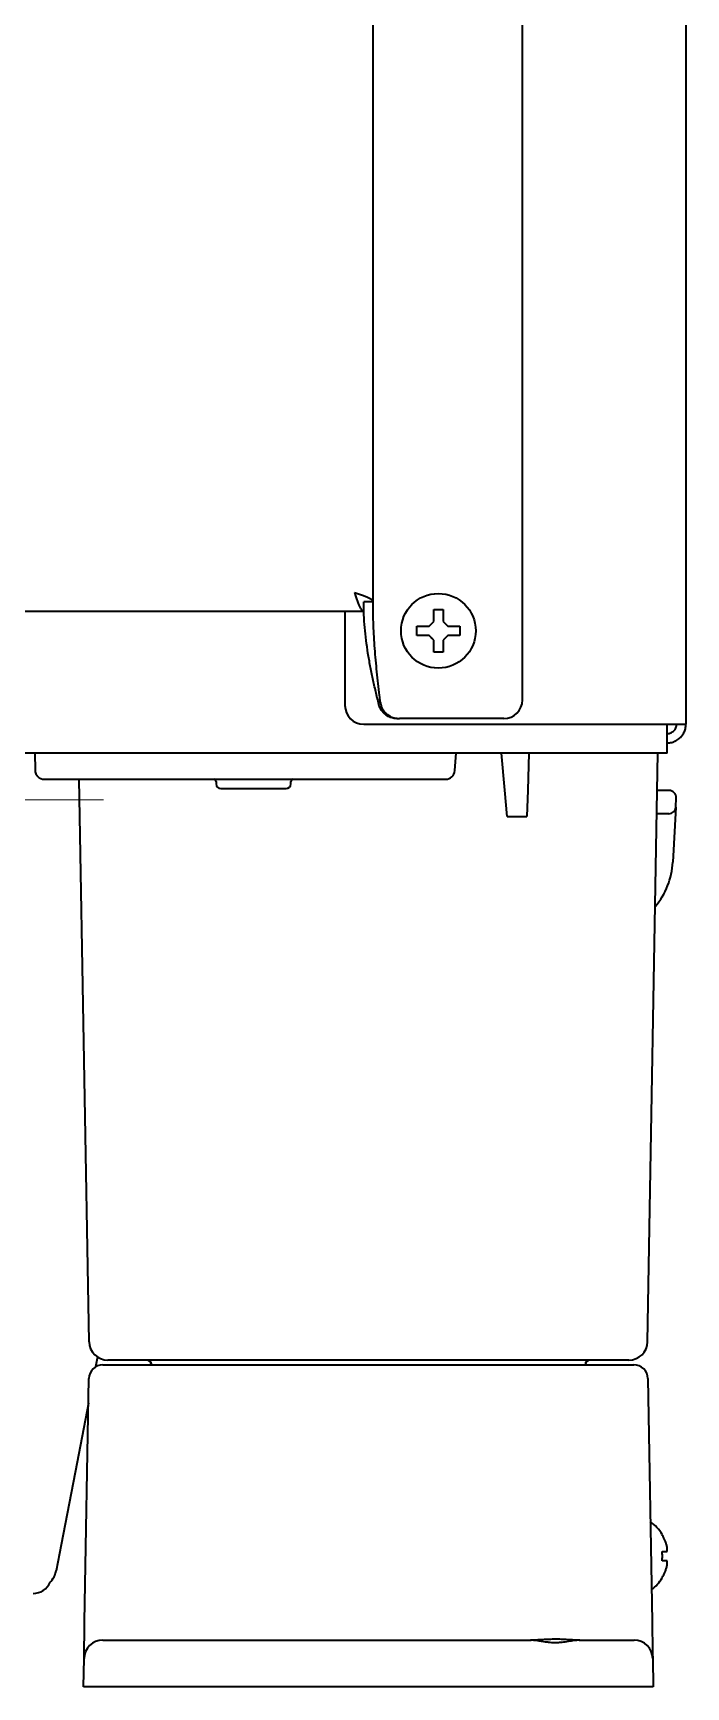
# Model space of a CAD drawing. Extents: x 5987 to 10491, y -672 to 3708.
# Drawn here: x 6788.7 to 6858.6, y 1270.8 to 1447.9 of the extents above; entities that cross this region are included whole.
import ezdxf

# ---------------------------------------------------------------- set-up
doc = ezdxf.new("R2010")
doc.units = 0
doc.header["$LTSCALE"] = 5
doc.layers.get('0').update_dxf_attribs({"linetype": 'CONTINUOUS', "lineweight": 0})
doc.layers.add('1', color=7, linetype='CONTINUOUS', true_color=0xffffff)

msp = doc.modelspace()

# ---------------------------------------------------------------- linework, layer by layer
at = {"color": 3}
msp.add_line((6696.2, 1365.82), (6796.2, 1365.82), dxfattribs=at)
at = {"layer": '1', "color": 7, "linetype": 'Continuous', "lineweight": 35}
for p, q in [((6858.57, 2393.35), (6858.57, 1373.93)), ((6825.07, 1387.03), (6825.07, 2388.68)), ((6841.07, 1376.53), (6841.07, 2386.03)), ((6825.07, 1387.03), (6824.07, 1387.03)), ((6824.07, 1386.03), (6824.07, 1387.03)), ((6520.07, 1386.03), (6824.07, 1386.03)), ((6822.07, 1386.03), (6822.07, 1375.93)), ((6829.77, 1383.93), (6829.77, 1384.43)), ((6829.77, 1383.43), (6829.77, 1383.93)), ((6834.37, 1384.43), (6834.37, 1383.93)), ((6834.37, 1383.93), (6834.37, 1383.43)), ((6827.67, 1374.53), (6827.89, 1374.53)), ((6839.07, 1374.53), (6827.89, 1374.53)), ((6824.07, 1373.93), (6856.57, 1373.93)), ((6856.57, 1372.83), (6856.57, 1373.93)), ((6856.57, 1373.93), (6858.57, 1373.93)), ((6856.57, 1370.83), (6856.57, 1372.83)), ((6856.57, 1370.83), (6000.57, 1370.83)), ((6788.85, 1370.83), (6788.88, 1369.01)), ((6833.84, 1368.96), (6833.97, 1370.83)), ((6839.19, 1366.87), (6838.84, 1370.83)), ((6841.77, 1370.83), (6841.63, 1366.87)), ((6854.47, 1307.79), (6855.57, 1370.83)), ((6789.88, 1368.03), (6790.88, 1368.03)), ((6790.88, 1368.03), (6831.84, 1368.03)), ((6794.67, 1307.79), (6793.62, 1368.03)), ((6808.27, 1367.78), (6808.27, 1367.53)), ((6816.27, 1367.53), (6816.27, 1367.78)), ((6831.84, 1368.03), (6832.84, 1368.03)), ((6808.77, 1367.03), (6815.77, 1367.03)), ((6839.44, 1364.03), (6839.19, 1366.87)), ((6841.63, 1366.87), (6841.54, 1364.03)), ((6856.78, 1366.83), (6855.5, 1366.83)), ((6857.48, 1365.04), (6857.53, 1366.04)), ((6839.44, 1364.03), (6841.54, 1364.03)), ((6856.73, 1364.33), (6855.46, 1364.33)), ((6857.48, 1365.04), (6857.17, 1359.15)), ((6795.56, 1306.17), (6795.35, 1305.1)), ((6798.67, 1305.83), (6796.67, 1305.83)), ((6850.47, 1305.83), (6798.67, 1305.83)), ((6852.47, 1305.83), (6850.47, 1305.83)), ((6794.19, 1277.79), (6794.65, 1303.85)), ((6796.15, 1305.33), (6798.65, 1305.33)), ((6798.65, 1305.33), (6850.5, 1305.33)), ((6801.33, 1305.33), (6801.33, 1305.33)), ((6847.81, 1305.33), (6847.81, 1305.33)), ((6850.5, 1305.33), (6853, 1305.33)), ((6854.5, 1303.85), (6854.95, 1277.79)), ((6794.6, 1301.22), (6793.38, 1294.88)), ((6793.38, 1294.88), (6791.68, 1286.06)), ((6791.68, 1286.06), (6791.14, 1283.27)), ((6856.02, 1287.13), (6856.05, 1287.13)), ((6856.05, 1282.53), (6856.02, 1282.53)), ((6796.13, 1275.83), (6798.13, 1275.83)), ((6798.13, 1275.83), (6842, 1275.83)), ((6847.15, 1275.83), (6851.02, 1275.83)), ((6851.02, 1275.83), (6853.02, 1275.83)), ((6794.07, 1270.83), (6794.13, 1273.86)), ((6855.02, 1273.86), (6855.07, 1270.83)), ((6798.07, 1270.83), (6794.07, 1270.83)), ((6851.07, 1270.83), (6798.07, 1270.83)), ((6855.07, 1270.83), (6851.07, 1270.83))]:
    msp.add_line(p, q, dxfattribs=at)
msp.add_circle((6832.07, 1383.93), 4, dxfattribs=at)
for centre, radius, start, end in [((6839.07, 1376.53), 2, 270, 0), ((6824.07, 1375.93), 2, 180, 270), ((6789.88, 1369.03), 1, 181, 270), ((6808.02, 1367.78), 0.25, 0, 90), ((6808.77, 1367.53), 0.5, 180, 270), ((6815.77, 1367.53), 0.5, 270, 0), ((6816.52, 1367.78), 0.25, 90, 180), ((6832.84, 1369.03), 1, 270, 356), ((6856.78, 1366.08), 0.75, 357, 90), ((6856.73, 1365.08), 0.75, 270, 357), ((6849.18, 1359.57), 8, 319.7329, 357), ((6796.67, 1307.83), 2, 181, 270), ((6852.47, 1307.83), 2, 270, 359), ((6800.83, 1305.33), 0.5, 1, 90), ((6800.87, 1305.33), 0.5, 0, 90), ((6848.27, 1305.33), 0.5, 90, 180), ((6848.31, 1305.33), 0.5, 90, 179), ((6796.15, 1303.83), 1.5, 90, 179), ((6853, 1303.83), 1.5, 1, 90), ((6851.95, 1284.63), 4.8, 31.5837, 54.15), ((6852.27, 1284.83), 3.78, 0.0035, 7.6041), ((6852.27, 1284.83), 3.78, 352.3959, 359.9965), ((6788.69, 1283.75), 2.5, 316.6472, 349.0889), ((6851.95, 1285.03), 4.8, 307.7467, 328.4186), ((6796.13, 1273.83), 2, 90, 179), ((6853.02, 1273.83), 2, 1, 90)]:
    msp.add_arc(centre, radius, start, end, dxfattribs=at)
msp.add_ellipse((6788.67, 1282.83), major_axis=(1.41, -1.41), ratio=0.999695, start_param=5.497939, end_param=6.658958, dxfattribs=at)
for points in [[(6823.07, 1388.03), (6823.1, 1387.95), (6823.14, 1387.8), (6823.22, 1387.58), (6823.29, 1387.36), (6823.36, 1387.16), (6823.43, 1386.96), (6823.5, 1386.78), (6823.57, 1386.61), (6823.64, 1386.46), (6823.72, 1386.33), (6823.79, 1386.22), (6823.86, 1386.13), (6823.93, 1386.07), (6824, 1386.03), (6824.05, 1386.03), (6824.07, 1386.03)], [(6823.07, 1388.03), (6823.15, 1388), (6823.3, 1387.95), (6823.52, 1387.88), (6823.73, 1387.81), (6823.94, 1387.74), (6824.14, 1387.67), (6824.32, 1387.6), (6824.49, 1387.53), (6824.64, 1387.45), (6824.77, 1387.38), (6824.88, 1387.31), (6824.96, 1387.24), (6825.03, 1387.17), (6825.06, 1387.1), (6825.07, 1387.05), (6825.07, 1387.03)], [(6831.57, 1384.93), (6831.57, 1384.98), (6831.57, 1385.09), (6831.57, 1385.25), (6831.57, 1385.41), (6831.57, 1385.56), (6831.57, 1385.72), (6831.57, 1385.87), (6831.57, 1386.04), (6831.57, 1386.16), (6831.57, 1386.23)], [(6831.57, 1386.23), (6831.74, 1386.23), (6832.07, 1386.23), (6832.41, 1386.23), (6832.57, 1386.23)], [(6831.07, 1383.43), (6831.02, 1383.43), (6830.91, 1383.43), (6830.75, 1383.43), (6830.59, 1383.43), (6830.43, 1383.43), (6830.28, 1383.43), (6830.13, 1383.43), (6829.96, 1383.43), (6829.84, 1383.43), (6829.77, 1383.43)], [(6831.07, 1384.43), (6831.1, 1384.45), (6831.14, 1384.5), (6831.22, 1384.57), (6831.29, 1384.64), (6831.36, 1384.71), (6831.43, 1384.78), (6831.5, 1384.85), (6831.55, 1384.9), (6831.57, 1384.93)], [(6831.57, 1382.93), (6831.55, 1382.95), (6831.5, 1383), (6831.42, 1383.08), (6831.35, 1383.15), (6831.28, 1383.22), (6831.21, 1383.29), (6831.14, 1383.36), (6831.1, 1383.4), (6831.07, 1383.43)], [(6832.57, 1384.93), (6832.6, 1384.9), (6832.65, 1384.85), (6832.72, 1384.78), (6832.8, 1384.7), (6832.87, 1384.63), (6832.93, 1384.56), (6833, 1384.5), (6833.05, 1384.45), (6833.07, 1384.43)], [(6833.07, 1383.43), (6833.05, 1383.4), (6833, 1383.35), (6832.93, 1383.28), (6832.86, 1383.21), (6832.79, 1383.14), (6832.72, 1383.07), (6832.64, 1383), (6832.6, 1382.95), (6832.57, 1382.93)], [(6833.07, 1384.43), (6833.13, 1384.43), (6833.24, 1384.43), (6833.4, 1384.43), (6833.56, 1384.43), (6833.71, 1384.43), (6833.86, 1384.43), (6834.02, 1384.43), (6834.19, 1384.43), (6834.31, 1384.43), (6834.37, 1384.43)], [(6832.57, 1381.63), (6832.41, 1381.63), (6832.07, 1381.63), (6831.74, 1381.63), (6831.57, 1381.63)], [(6832.57, 1382.93), (6832.57, 1382.87), (6832.57, 1382.76), (6832.57, 1382.6), (6832.57, 1382.44), (6832.57, 1382.29), (6832.57, 1382.14), (6832.57, 1381.98), (6832.57, 1381.81), (6832.57, 1381.69), (6832.57, 1381.63)], [(6856.57, 1371.93), (6856.65, 1371.93), (6856.81, 1371.94), (6857.05, 1371.98), (6857.28, 1372.05), (6857.5, 1372.15), (6857.71, 1372.28), (6857.9, 1372.43), (6858.07, 1372.6), (6858.22, 1372.79), (6858.35, 1372.99), (6858.45, 1373.22), (6858.52, 1373.45), (6858.56, 1373.68), (6858.57, 1373.85), (6858.57, 1373.93)], [(6856.57, 1285.83), (6856.55, 1285.88), (6856.53, 1285.99), (6856.47, 1286.15), (6856.42, 1286.31), (6856.36, 1286.46), (6856.29, 1286.62), (6856.22, 1286.77), (6856.13, 1286.94), (6856.06, 1287.06), (6856.02, 1287.13)], [(6856.57, 1284.33), (6856.55, 1284.33), (6856.53, 1284.33), (6856.47, 1284.33), (6856.42, 1284.33), (6856.36, 1284.33), (6856.29, 1284.33), (6856.22, 1284.33), (6856.13, 1284.33), (6856.06, 1284.33), (6856.02, 1284.33)], [(6856.57, 1285.33), (6856.57, 1285.35), (6856.58, 1285.4), (6856.58, 1285.47), (6856.58, 1285.54), (6856.58, 1285.61), (6856.58, 1285.68), (6856.58, 1285.75), (6856.57, 1285.8), (6856.57, 1285.83)], [(6856.57, 1283.83), (6856.57, 1283.85), (6856.58, 1283.9), (6856.58, 1283.98), (6856.58, 1284.05), (6856.58, 1284.12), (6856.58, 1284.19), (6856.58, 1284.26), (6856.57, 1284.3), (6856.57, 1284.33)]]:
    msp.add_open_spline(points, degree=3, dxfattribs=at)
for points, knots in [([(6825.7, 1376.04), (6825.58, 1376.5), (6825.47, 1376.95), (6825.26, 1377.87), (6825.15, 1378.33), (6824.95, 1379.24), (6824.86, 1379.7), (6824.69, 1380.62), (6824.6, 1381.07), (6824.46, 1381.99), (6824.39, 1382.45), (6824.28, 1383.36), (6824.23, 1383.82), (6824.15, 1384.74), (6824.12, 1385.19), (6824.08, 1386.11), (6824.07, 1386.57), (6824.07, 1387.03)], [0, 0, 0, 0, 0.125, 0.125, 0.25, 0.25, 0.375, 0.375, 0.5, 0.5, 0.625, 0.625, 0.75, 0.75, 0.875, 0.875, 1, 1, 1, 1]), ([(6825.85, 1376.28), (6825.82, 1376.53), (6825.69, 1377.61), (6825.48, 1379.53), (6825.25, 1382.03), (6825.11, 1384.53), (6825.07, 1386.19), (6825.07, 1387.03)], [0, 0, 0, 0, 0.069713, 0.302284, 0.534856, 0.767428, 1, 1, 1, 1]), ([(6832.57, 1386.23), (6832.57, 1386.02), (6832.57, 1385.81), (6832.57, 1385.49), (6832.57, 1385.38), (6832.57, 1385.15), (6832.57, 1385.04), (6832.57, 1384.93)], [0, 0, 0, 0, 0.5, 0.5, 0.75, 0.75, 1, 1, 1, 1]), ([(6829.77, 1384.43), (6829.98, 1384.43), (6830.19, 1384.43), (6830.51, 1384.43), (6830.62, 1384.43), (6830.84, 1384.43), (6830.96, 1384.43), (6831.07, 1384.43)], [0, 0, 0, 0, 0.5, 0.5, 0.75, 0.75, 1, 1, 1, 1]), ([(6834.37, 1383.43), (6834.17, 1383.43), (6833.96, 1383.43), (6833.64, 1383.43), (6833.53, 1383.43), (6833.3, 1383.43), (6833.19, 1383.43), (6833.07, 1383.43)], [0, 0, 0, 0, 0.5, 0.5, 0.75, 0.75, 1, 1, 1, 1]), ([(6831.57, 1381.63), (6831.57, 1381.83), (6831.57, 1382.04), (6831.57, 1382.36), (6831.57, 1382.47), (6831.57, 1382.7), (6831.57, 1382.81), (6831.57, 1382.93)], [0, 0, 0, 0, 0.5, 0.5, 0.75, 0.75, 1, 1, 1, 1]), ([(6825.85, 1376.28), (6825.86, 1376.22), (6825.88, 1376.1), (6825.91, 1375.98), (6825.95, 1375.86), (6825.97, 1375.81), (6826.02, 1375.7), (6826.04, 1375.64), (6826.07, 1375.59)], [0, 0, 0, 0, 0.25, 0.5, 0.5, 0.75, 0.75, 1, 1, 1, 1]), ([(6826.07, 1375.28), (6826.03, 1375.33), (6825.99, 1375.39), (6825.91, 1375.51), (6825.87, 1375.57), (6825.81, 1375.7), (6825.78, 1375.76), (6825.75, 1375.87), (6825.73, 1375.9), (6825.71, 1375.97), (6825.7, 1376), (6825.7, 1376.04)], [0, 0, 0, 0, 0.25, 0.25, 0.5, 0.5, 0.75, 0.75, 0.875, 0.875, 1, 1, 1, 1]), ([(6826.07, 1375.59), (6826.12, 1375.51), (6826.17, 1375.43), (6826.28, 1375.28), (6826.33, 1375.21), (6826.43, 1375.11), (6826.46, 1375.08), (6826.53, 1375.02), (6826.57, 1374.99), (6826.68, 1374.91), (6826.75, 1374.86), (6826.87, 1374.79), (6826.91, 1374.76), (6826.97, 1374.73), (6826.99, 1374.72), (6827.04, 1374.7), (6827.06, 1374.7), (6827.16, 1374.65), (6827.25, 1374.62), (6827.43, 1374.57), (6827.52, 1374.56), (6827.65, 1374.54), (6827.7, 1374.53), (6827.79, 1374.53), (6827.84, 1374.53), (6827.89, 1374.53)], [0, 0, 0, 0, 0.125, 0.125, 0.25, 0.25, 0.3125, 0.3125, 0.375, 0.375, 0.5, 0.5, 0.5625, 0.5625, 0.59375, 0.59375, 0.625, 0.625, 0.75, 0.75, 0.875, 0.875, 0.9375, 0.9375, 1, 1, 1, 1]), ([(6827.67, 1374.53), (6827.59, 1374.53), (6827.51, 1374.53), (6827.36, 1374.55), (6827.29, 1374.56), (6827.14, 1374.59), (6827.07, 1374.61), (6826.98, 1374.64), (6826.96, 1374.65), (6826.92, 1374.66), (6826.87, 1374.68), (6826.82, 1374.71), (6826.72, 1374.75), (6826.65, 1374.79), (6826.52, 1374.87), (6826.46, 1374.91), (6826.38, 1374.97), (6826.37, 1374.98), (6826.34, 1375.01), (6826.3, 1375.04), (6826.25, 1375.08), (6826.17, 1375.16), (6826.12, 1375.22), (6826.07, 1375.28)], [0, 0, 0, 0, 0.125, 0.125, 0.25, 0.25, 0.375, 0.375, 0.40625, 0.40625, 0.4375, 0.5, 0.5, 0.625, 0.625, 0.75, 0.75, 0.78125, 0.78125, 0.8125, 0.875, 0.875, 1, 1, 1, 1]), ([(6856.57, 1372.93), (6856.64, 1372.93), (6856.7, 1372.93), (6856.83, 1372.96), (6856.9, 1372.98), (6857.02, 1373.03), (6857.07, 1373.06), (6857.18, 1373.13), (6857.23, 1373.17), (6857.33, 1373.27), (6857.37, 1373.32), (6857.44, 1373.42), (6857.47, 1373.48), (6857.52, 1373.6), (6857.54, 1373.67), (6857.57, 1373.8), (6857.57, 1373.86), (6857.57, 1373.93)], [0, 0, 0, 0, 0.125, 0.125, 0.25, 0.25, 0.375, 0.375, 0.5, 0.5, 0.625, 0.625, 0.75, 0.75, 0.875, 0.875, 1, 1, 1, 1]), ([(6856.02, 1285.33), (6856.14, 1285.33), (6856.25, 1285.33), (6856.39, 1285.33), (6856.43, 1285.33), (6856.51, 1285.33), (6856.54, 1285.33), (6856.57, 1285.33)], [0, 0, 0, 0, 0.5, 0.5, 0.75, 0.75, 1, 1, 1, 1]), ([(6856.02, 1282.53), (6856.14, 1282.73), (6856.25, 1282.94), (6856.39, 1283.26), (6856.43, 1283.37), (6856.51, 1283.6), (6856.54, 1283.71), (6856.57, 1283.83)], [0, 0, 0, 0, 0.5, 0.5, 0.75, 0.75, 1, 1, 1, 1]), ([(6794.13, 1273.86), (6794.13, 1273.86), (6794.13, 1273.86), (6794.13, 1273.87), (6794.13, 1273.88), (6794.13, 1273.9), (6794.13, 1273.92), (6794.13, 1273.98), (6794.13, 1274.01), (6794.13, 1274.07), (6794.13, 1274.11), (6794.13, 1274.14), (6794.13, 1274.17), (6794.13, 1274.18), (6794.13, 1274.25), (6794.13, 1274.31), (6794.14, 1274.44), (6794.14, 1274.51), (6794.14, 1274.74), (6794.14, 1274.9), (6794.15, 1275.14), (6794.15, 1275.18), (6794.15, 1275.28), (6794.15, 1275.43), (6794.16, 1275.58), (6794.16, 1275.9), (6794.17, 1276.12), (6794.17, 1276.41), (6794.17, 1276.47), (6794.17, 1276.59), (6794.18, 1276.76), (6794.18, 1276.94), (6794.18, 1277.18), (6794.19, 1277.3), (6794.19, 1277.49), (6794.19, 1277.58), (6794.19, 1277.68), (6794.19, 1277.73), (6794.19, 1277.76), (6794.19, 1277.78), (6794.19, 1277.79)], [0, 0, 0, 0, 0.027789, 0.027789, 0.059151, 0.059151, 0.121874, 0.121874, 0.184598, 0.184598, 0.215959, 0.23164, 0.23164, 0.247321, 0.247321, 0.310044, 0.310044, 0.372767, 0.372767, 0.498214, 0.498214, 0.529576, 0.529576, 0.560937, 0.62366, 0.62366, 0.749107, 0.749107, 0.780469, 0.780469, 0.81183, 0.874553, 0.874553, 0.937277, 0.937277, 0.968638, 0.984319, 0.99216, 0.99216, 1, 1, 1, 1]), ([(6854.95, 1277.79), (6854.95, 1277.78), (6854.95, 1277.76), (6854.95, 1277.73), (6854.95, 1277.68), (6854.96, 1277.58), (6854.96, 1277.36), (6854.96, 1277.18), (6854.97, 1276.82), (6854.97, 1276.59), (6854.98, 1275.9), (6854.99, 1275.47), (6855, 1275.08), (6855, 1275.05), (6855, 1275.01), (6855, 1274.98), (6855, 1274.92), (6855, 1274.79), (6855.01, 1274.66), (6855.01, 1274.44), (6855.01, 1274.31), (6855.01, 1274.18), (6855.01, 1274.17), (6855.01, 1274.14), (6855.02, 1274.11), (6855.02, 1274.07), (6855.02, 1274.01), (6855.02, 1273.98), (6855.02, 1273.92), (6855.02, 1273.9), (6855.02, 1273.87), (6855.02, 1273.86), (6855.02, 1273.86)], [0, 0, 0, 0, 0.007834, 0.007834, 0.015669, 0.031338, 0.062676, 0.125352, 0.125352, 0.250703, 0.250703, 0.501407, 0.501407, 0.517076, 0.517076, 0.532745, 0.532745, 0.564083, 0.626759, 0.626759, 0.75211, 0.75211, 0.767779, 0.767779, 0.783448, 0.814786, 0.814786, 0.877462, 0.877462, 0.940138, 0.940138, 1, 1, 1, 1]), ([(6847.2, 1275.83), (6847.1, 1275.83), (6847, 1275.83), (6846.79, 1275.84), (6846.69, 1275.84), (6846.47, 1275.85), (6846.36, 1275.86), (6846.2, 1275.87), (6846.15, 1275.87), (6846.04, 1275.88), (6845.98, 1275.88), (6845.82, 1275.89), (6845.59, 1275.9), (6845.26, 1275.92), (6844.92, 1275.93), (6844.69, 1275.93), (6844.46, 1275.93), (6844.35, 1275.93), (6844.12, 1275.92), (6844.01, 1275.92), (6843.78, 1275.91), (6843.67, 1275.91), (6843.44, 1275.9), (6843.33, 1275.89), (6843.16, 1275.88), (6843.11, 1275.88), (6843, 1275.87), (6842.94, 1275.87), (6842.78, 1275.86), (6842.67, 1275.85), (6842.46, 1275.84), (6842.36, 1275.84), (6842.15, 1275.83), (6842.05, 1275.83), (6841.94, 1275.83)], [0, 0, 0, 0, 0.0625, 0.0625, 0.125, 0.125, 0.1875, 0.1875, 0.21875, 0.21875, 0.25, 0.25, 0.3125, 0.375, 0.4375, 0.5, 0.5, 0.5625, 0.5625, 0.625, 0.625, 0.6875, 0.6875, 0.75, 0.75, 0.78125, 0.78125, 0.8125, 0.8125, 0.875, 0.875, 0.9375, 0.9375, 1, 1, 1, 1]), ([(6847.15, 1275.83), (6847.06, 1275.83), (6846.97, 1275.82), (6846.82, 1275.81), (6846.77, 1275.81), (6846.68, 1275.79), (6846.63, 1275.79), (6846.48, 1275.77), (6846.37, 1275.75), (6846.17, 1275.72), (6846.06, 1275.7), (6845.85, 1275.67), (6845.74, 1275.65), (6845.51, 1275.62), (6845.4, 1275.6), (6845.26, 1275.59), (6845.23, 1275.59), (6845.17, 1275.58), (6845.08, 1275.57), (6844.99, 1275.57), (6844.82, 1275.55), (6844.7, 1275.55), (6844.46, 1275.55), (6844.34, 1275.55), (6844.11, 1275.57), (6843.99, 1275.58), (6843.82, 1275.6), (6843.73, 1275.61), (6843.65, 1275.62), (6843.59, 1275.62), (6843.56, 1275.63), (6843.42, 1275.65), (6843.31, 1275.67), (6843.14, 1275.69), (6843.09, 1275.7), (6842.98, 1275.72), (6842.93, 1275.73), (6842.77, 1275.75), (6842.67, 1275.77), (6842.52, 1275.79), (6842.47, 1275.79), (6842.37, 1275.81), (6842.32, 1275.81), (6842.18, 1275.82), (6842.09, 1275.83), (6842, 1275.83)], [0, 0, 0, 0, 0.0625, 0.0625, 0.09375, 0.09375, 0.125, 0.125, 0.1875, 0.1875, 0.25, 0.25, 0.3125, 0.3125, 0.375, 0.375, 0.390625, 0.390625, 0.40625, 0.4375, 0.4375, 0.5, 0.5, 0.5625, 0.5625, 0.625, 0.625, 0.65625, 0.671875, 0.671875, 0.6875, 0.6875, 0.75, 0.75, 0.78125, 0.78125, 0.8125, 0.8125, 0.875, 0.875, 0.90625, 0.90625, 0.9375, 0.9375, 1, 1, 1, 1])]:
    msp.add_open_spline(points, degree=3, knots=knots, dxfattribs=at)

doc.saveas('drawing.dxf')
